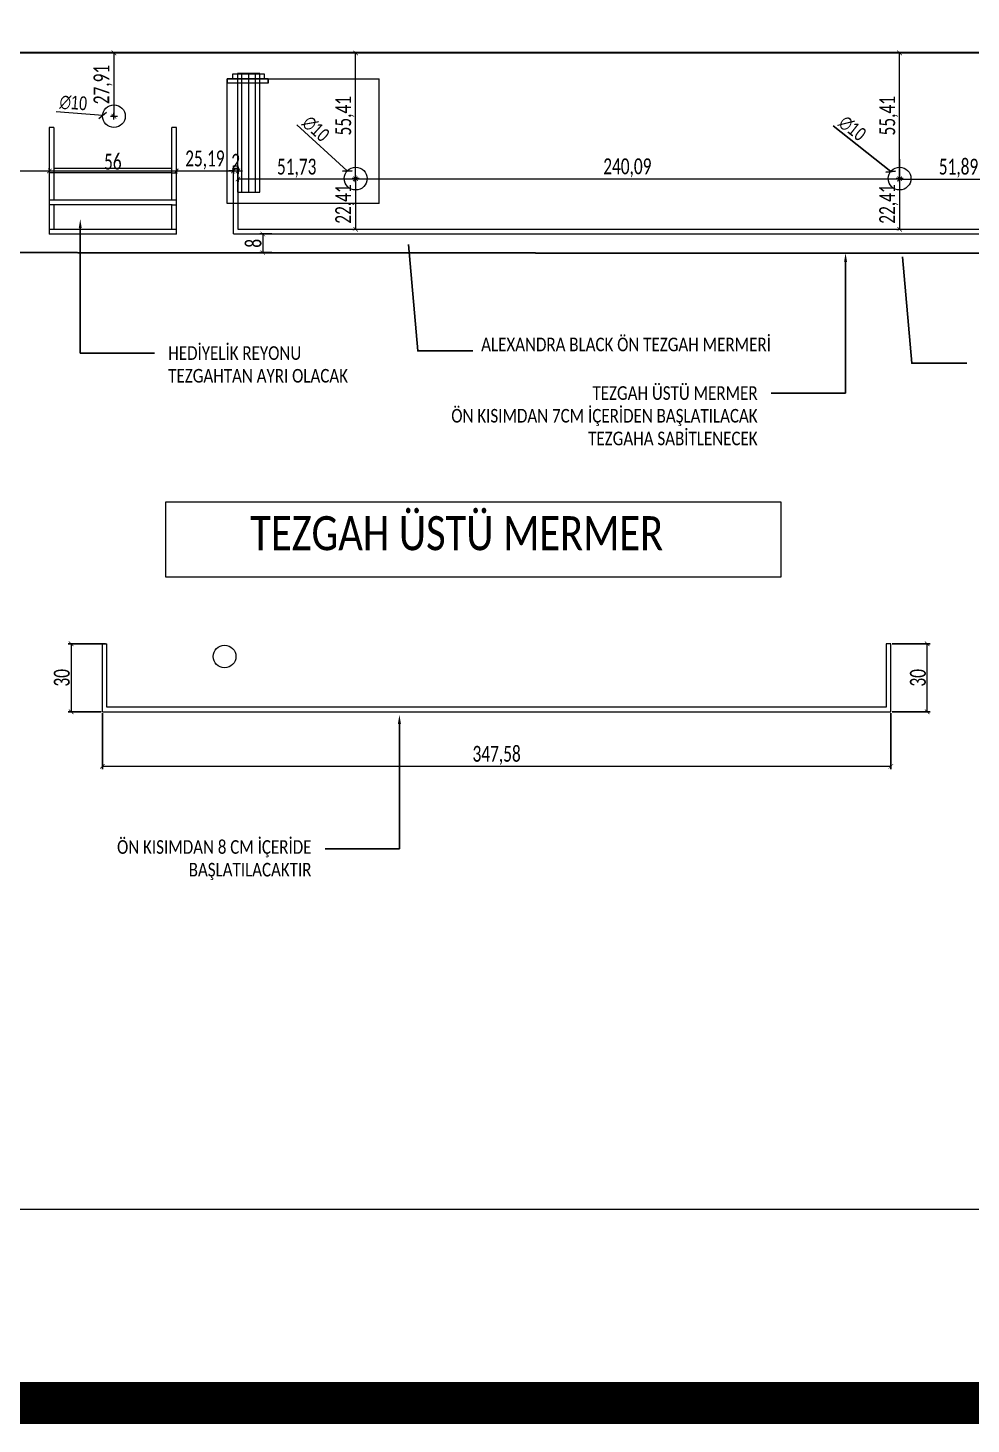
# Model space of a CAD drawing. Header units: millimetres. Extents: x -24 to 530668, y -246875 to -2983.
# Drawn here: x 271315 to 271731, y -110593 to -109978 of the extents above; entities that cross this region are included whole.
import ezdxf
from ezdxf import colors
from ezdxf.entities.mleader import LeaderData, LeaderLine
from ezdxf.math import Vec2, Vec3

# ---------------------------------------------------------------- set-up
doc = ezdxf.new("R2010")
doc.units = ezdxf.units.MM
doc.header["$PDMODE"] = 2
doc.linetypes.add('CENTER', pattern=[50.8, 31.75, -6.35, 6.35, -6.35])
doc.layers.get('0').update_dxf_attribs({"lineweight": 20})
for name, color, linetype, lineweight in [('demir-1', 103, 'Continuous', 20), ('makineekipman', 156, 'Continuous', 20), ('mermer', 142, 'Continuous', 15), ('olcu', 251, 'Continuous', 20), ('text', 1, 'Continuous', 20), ('ölçü', 251, 'Continuous', 5)]:
    doc.layers.add(name, color=color, linetype=linetype, lineweight=lineweight)
doc.layers.add('RI-OTHERS', color=6, linetype='CENTER')
doc.layers.add('yazı', color=11, linetype='Continuous')
doc.styles.add('ATU', font='GOTHIC.TTF', dxfattribs={"width": 0.8})
doc.styles.add('text2', font='calibri.ttf', dxfattribs={"width": 0.8})
doc.styles.add('Ölçü50', font='calibri.ttf', dxfattribs={"width": 0.7})
doc.dimstyles.new('U_DIM_1_20', dxfattribs={"dimtxt": 6, "dimasz": 3, "dimexe": 3, "dimexo": 5, "dimgap": 1, "dimtad": 1, "dimdec": 1, "dimrnd": 0.5, "dimzin": 11, "dimtxsty": 'ATU', "dimblk": 'OBLIQUE', "dimcen": 1.5, "dimdle": 1.25, "dimclrd": 251, "dimclre": 251, "dimclrt": 1, "dimadec": 0, "dimazin": 0, "dimtfac": 1.25, "dimtdec": 1, "dimtix": 1, "dimtofl": 0, "dimtmove": 1, "dimatfit": 3, "dimldrblk": 'OBLIQUE', "dimfxl": 5, "dimtolj": 1, "dimtzin": 0, "dimarcsym": 0})
doc.dimstyles.new('ölçü10', dxfattribs={"dimtxt": 7, "dimasz": 2, "dimexe": 1.25, "dimexo": 0.625, "dimgap": 0.5, "dimtad": 1, "dimzin": 9, "dimtxsty": 'Ölçü50', "dimblk": 'ARCHTICK', "dimcen": 2, "dimclrd": 256, "dimclre": 256, "dimclrt": 1, "dimazin": 2, "dimtfac": 1, "dimtix": 1, "dimtmove": 0, "dimatfit": 3, "dimldrblk": 'ARCHTICK', "dimfxl": 1, "dimlwd": -1, "dimarcsym": 0})

# ---------------------------------------------------------------- blocks, each defined once
blk = doc.blocks.new('qqq')
at = {"layer": 'makineekipman'}
for p, q in [((242467.18, -92708.61, 0), (242485.25, -92708.61, 0)), ((242472.82, -92704.32, 0), (242472.82, -92756.62, 0)), ((242475.81, -92704.32, 0), (242475.77, -92756.62, 0)), ((242478.83, -92704.32, 0), (242478.83, -92756.62, 0))]:
    blk.add_line(p, q, dxfattribs=at)
at = {"layer": 'makineekipman', "extrusion": (6.3311e-09, 1.52846e-08, 1), "elevation": 0}
blk.add_lwpolyline([(242418.25, -92761.59), (242485.25, -92761.59), (242485.25, -92706.62), (242418.25, -92706.62)], dxfattribs=at)
at = {"layer": 'makineekipman', "elevation": 0}
for points in [[(242418.25, -92761.59), (242418.25, -92706.62)], [(242485.25, -92761.59), (242485.25, -92752.08)]]:
    blk.add_lwpolyline(points, dxfattribs=at)
at = {"layer": 'makineekipman', "extrusion": (6.3311e-09, 1.52846e-08, 1), "elevation": 0, "flags": 128}
blk.add_lwpolyline([(242485.25, -92706.62), (242467.18, -92706.62), (242467.18, -92708.61), (242467.18, -92706.62), (242485.25, -92706.62), (242485.25, -92708.61)], close=True, dxfattribs=at)
at = {"layer": 'makineekipman', "extrusion": (-1.12909e-08, 1.39832e-08, 1), "elevation": 0}
for points in [[(242468.81, -92704.6), (242482.8, -92704.6), (242482.8, -92706.62), (242468.81, -92706.62)], [(242470.81, -92704.32), (242480.73, -92704.32), (242480.73, -92756.62), (242470.81, -92756.62)]]:
    blk.add_lwpolyline(points, close=True, dxfattribs=at)
blk = doc.blocks.new('_Oblique')
at = {"color": 0, "linetype": 'ByBlock', "lineweight": -2}
blk.add_line((-0.5, -0.5), (0.5, 0.5), dxfattribs=at)
blk = doc.blocks.new('*D454')
at = {"layer": 'DEFPOINTS', "color": 0, "transparency": 16777216}
for p in [(260281.55, -109728.4, 0), (260291.51, -109729.24, 0)]:
    blk.add_point(p, dxfattribs=at)
at = {"layer": 'ölçü', "color": 251, "lineweight": -2, "transparency": 16777216}
for p, q in [((260261, -109726.68), (260281.55, -109728.4)), ((260285.03, -109728.82), (260288.03, -109728.82)), ((260286.53, -109730.32), (260286.53, -109727.32))]:
    blk.add_line(p, q, dxfattribs=at)
at = {"layer": 'ölçü', "color": 251, "lineweight": -2, "transparency": 16777216, "xscale": 3, "yscale": 3, "zscale": 3, "rotation": 355.2027176800433}
blk.add_blockref('_Oblique', (260281.55, -109728.4), dxfattribs=at)
at = {"layer": 'ölçü', "color": 1, "transparency": 16777216, "insert": (260268.65, -109722.97), "char_height": 6, "attachment_point": 5, "rotation": 355.20272, "style": 'ATU'}
blk.add_mtext('\\A1;∅10', dxfattribs=at)
blk = doc.blocks.new('*D473')
at = {"layer": 'DEFPOINTS', "color": 0, "transparency": 16777216}
for p in [(271455.83, -110040.7, 0), (271463.21, -110047.44, 0)]:
    blk.add_point(p, dxfattribs=at)
at = {"layer": 'ölçü', "color": 251, "lineweight": -2, "transparency": 16777216}
for p, q in [((271433.64, -110020.42), (271455.83, -110040.7)), ((271459.52, -110045.57), (271459.52, -110042.57)), ((271458.02, -110044.07), (271461.02, -110044.07))]:
    blk.add_line(p, q, dxfattribs=at)
at = {"layer": 'ölçü', "color": 251, "lineweight": -2, "transparency": 16777216, "xscale": 3, "yscale": 3, "zscale": 3, "rotation": 317.5828479904582}
blk.add_blockref('_Oblique', (271455.83, -110040.7), dxfattribs=at)
at = {"layer": 'ölçü', "color": 1, "transparency": 16777216, "insert": (271441.97, -110022.15), "char_height": 6, "attachment_point": 5, "rotation": 317.58285, "style": 'ATU'}
blk.add_mtext('\\A1;∅10', dxfattribs=at)
blk = doc.blocks.new('*D474')
at = {"layer": 'DEFPOINTS', "color": 0, "transparency": 16777216}
for p in [(271695.43, -110040.96, 0), (271703.26, -110047.18, 0)]:
    blk.add_point(p, dxfattribs=at)
at = {"layer": 'ölçü', "color": 251, "lineweight": -2, "transparency": 16777216}
for p, q in [((271670.1, -110020.8), (271695.43, -110040.96)), ((271699.34, -110045.57), (271699.34, -110042.57)), ((271697.84, -110044.07), (271700.84, -110044.07))]:
    blk.add_line(p, q, dxfattribs=at)
at = {"layer": 'ölçü', "color": 251, "lineweight": -2, "transparency": 16777216, "xscale": 3, "yscale": 3, "zscale": 3, "rotation": 321.4969797319519}
blk.add_blockref('_Oblique', (271695.43, -110040.96), dxfattribs=at)
at = {"layer": 'ölçü', "color": 1, "transparency": 16777216, "insert": (271678.52, -110021.96), "char_height": 6, "attachment_point": 5, "rotation": 321.49698, "style": 'ATU'}
blk.add_mtext('\\A1;∅10', dxfattribs=at)
blk = doc.blocks.new('_ArchTick')
at = {"color": 0, "linetype": 'ByBlock', "const_width": 0.15}
blk.add_lwpolyline([(-0.5, -0.5), (0.5, 0.5)], dxfattribs=at)
blk = doc.blocks.new('*D475')
at = {"layer": 'DEFPOINTS', "color": 0, "transparency": 16777216}
for p in [(271349.88, -110249.09), (271334.07, -110279.09), (271347.88, -110279.09)]:
    blk.add_point(p, dxfattribs=at)
at = {"layer": 'olcu', "lineweight": -2, "transparency": 16777216}
for p, q in [((271349.26, -110249.09), (271332.82, -110249.09)), ((271347.26, -110279.09), (271332.82, -110279.09))]:
    blk.add_line(p, q, dxfattribs=at)
at = {"layer": 'olcu', "transparency": 16777216}
blk.add_line((271334.07, -110249.09), (271334.07, -110279.09), dxfattribs=at)
at = {"layer": 'olcu', "transparency": 16777216, "xscale": 2, "yscale": 2, "zscale": 2}
for p, rotation in [((271334.07, -110249.09), 90), ((271334.07, -110279.09), 270)]:
    blk.add_blockref('_ArchTick', p, dxfattribs=dict(at, rotation=rotation))
at = {"layer": 'olcu', "color": 1, "transparency": 16777216, "insert": (271329.98, -110264.09), "char_height": 7, "attachment_point": 5, "rotation": 90, "style": 'Ölçü50'}
blk.add_mtext('30', dxfattribs=at)
blk = doc.blocks.new('*D476')
at = {"layer": 'DEFPOINTS', "color": 0, "transparency": 16777216}
for p in [(271347.88, -110279.09), (271695.46, -110279.09), (271695.46, -110303.1)]:
    blk.add_point(p, dxfattribs=at)
at = {"layer": 'olcu', "lineweight": -2, "transparency": 16777216}
for p, q in [((271347.88, -110279.72), (271347.88, -110304.35)), ((271695.46, -110279.72), (271695.46, -110304.35))]:
    blk.add_line(p, q, dxfattribs=at)
at = {"layer": 'olcu', "transparency": 16777216}
blk.add_line((271347.88, -110303.1), (271695.46, -110303.1), dxfattribs=at)
at = {"layer": 'olcu', "transparency": 16777216, "xscale": 2, "yscale": 2, "zscale": 2, "rotation": 180}
blk.add_blockref('_ArchTick', (271347.88, -110303.1), dxfattribs=at)
at = {"layer": 'olcu', "transparency": 16777216, "xscale": 2, "yscale": 2, "zscale": 2}
blk.add_blockref('_ArchTick', (271695.46, -110303.1), dxfattribs=at)
at = {"layer": 'olcu', "color": 1, "transparency": 16777216, "insert": (271521.67, -110298.28), "char_height": 7, "attachment_point": 5, "style": 'Ölçü50'}
blk.add_mtext('347,58', dxfattribs=at)
blk = doc.blocks.new('*D477')
at = {"layer": 'DEFPOINTS', "color": 0, "transparency": 16777216}
for p in [(271695.46, -110249.09), (271711.49, -110249.09), (271695.46, -110279.09)]:
    blk.add_point(p, dxfattribs=at)
at = {"layer": 'olcu', "lineweight": -2, "transparency": 16777216}
for p, q in [((271696.09, -110249.09), (271712.74, -110249.09)), ((271696.09, -110279.09), (271712.74, -110279.09))]:
    blk.add_line(p, q, dxfattribs=at)
at = {"layer": 'olcu', "transparency": 16777216}
blk.add_line((271711.49, -110279.09), (271711.49, -110249.09), dxfattribs=at)
at = {"layer": 'olcu', "transparency": 16777216, "xscale": 2, "yscale": 2, "zscale": 2}
for p, rotation in [((271711.49, -110249.09), 90), ((271711.49, -110279.09), 270)]:
    blk.add_blockref('_ArchTick', p, dxfattribs=dict(at, rotation=rotation))
at = {"layer": 'olcu', "color": 1, "transparency": 16777216, "insert": (271707.41, -110264.09), "char_height": 7, "attachment_point": 5, "rotation": 90, "style": 'Ölçü50'}
blk.add_mtext('30', dxfattribs=at)
blk = doc.blocks.new('*D495')
at = {"layer": 'DEFPOINTS', "color": 0, "transparency": 16777216}
for p in [(271288.47, -110040.7, 0), (271324.47, -110040.7, 0), (271324.47, -110040.7)]:
    blk.add_point(p, dxfattribs=at)
at = {"layer": 'ölçü', "lineweight": -2, "transparency": 16777216}
for p, q in [((271288.47, -110040.07), (271288.47, -110039.45)), ((271324.47, -110040.07), (271324.47, -110039.45))]:
    blk.add_line(p, q, dxfattribs=at)
at = {"layer": 'ölçü', "transparency": 16777216}
blk.add_line((271288.47, -110040.7), (271324.47, -110040.7), dxfattribs=at)
at = {"layer": 'ölçü', "transparency": 16777216, "xscale": 2, "yscale": 2, "zscale": 2, "rotation": 180}
blk.add_blockref('_ArchTick', (271288.47, -110040.7), dxfattribs=at)
at = {"layer": 'ölçü', "transparency": 16777216, "xscale": 2, "yscale": 2, "zscale": 2}
blk.add_blockref('_ArchTick', (271324.47, -110040.7), dxfattribs=at)
at = {"layer": 'ölçü', "color": 1, "transparency": 16777216, "insert": (271306.47, -110036.61), "char_height": 7, "attachment_point": 5, "style": 'Ölçü50'}
blk.add_mtext('36', dxfattribs=at)
blk = doc.blocks.new('*D496')
at = {"layer": 'DEFPOINTS', "color": 0, "transparency": 16777216}
for p in [(271324.47, -110040.7, 0), (271380.47, -110038.94, 0), (271380.47, -110040.7)]:
    blk.add_point(p, dxfattribs=at)
at = {"layer": 'ölçü', "lineweight": -2, "transparency": 16777216}
for p, q in [((271324.47, -110040.07), (271324.47, -110039.45)), ((271380.47, -110039.57), (271380.47, -110041.95))]:
    blk.add_line(p, q, dxfattribs=at)
at = {"layer": 'ölçü', "transparency": 16777216}
blk.add_line((271324.47, -110040.7), (271380.47, -110040.7), dxfattribs=at)
at = {"layer": 'ölçü', "transparency": 16777216, "xscale": 2, "yscale": 2, "zscale": 2, "rotation": 180}
blk.add_blockref('_ArchTick', (271324.47, -110040.7), dxfattribs=at)
at = {"layer": 'ölçü', "transparency": 16777216, "xscale": 2, "yscale": 2, "zscale": 2}
blk.add_blockref('_ArchTick', (271380.47, -110040.7), dxfattribs=at)
at = {"layer": 'ölçü', "color": 1, "transparency": 16777216, "insert": (271352.47, -110036.61), "char_height": 7, "attachment_point": 5, "style": 'Ölçü50'}
blk.add_mtext('56', dxfattribs=at)
blk = doc.blocks.new('*D497')
at = {"layer": 'DEFPOINTS', "color": 0, "transparency": 16777216}
for p in [(271380.47, -110038.94, 0), (271405.65, -110038.48), (271405.65, -110040.7)]:
    blk.add_point(p, dxfattribs=at)
at = {"layer": 'ölçü', "lineweight": -2, "transparency": 16777216}
for p, q in [((271380.47, -110039.57), (271380.47, -110041.95)), ((271405.65, -110039.1), (271405.65, -110041.95))]:
    blk.add_line(p, q, dxfattribs=at)
at = {"layer": 'ölçü', "transparency": 16777216}
blk.add_line((271380.47, -110040.7), (271405.65, -110040.7), dxfattribs=at)
at = {"layer": 'ölçü', "transparency": 16777216, "xscale": 2, "yscale": 2, "zscale": 2, "rotation": 180}
blk.add_blockref('_ArchTick', (271380.47, -110040.7), dxfattribs=at)
at = {"layer": 'ölçü', "transparency": 16777216, "xscale": 2, "yscale": 2, "zscale": 2}
blk.add_blockref('_ArchTick', (271405.65, -110040.7), dxfattribs=at)
at = {"layer": 'ölçü', "color": 1, "transparency": 16777216, "insert": (271393.06, -110035.88), "char_height": 7, "attachment_point": 5, "style": 'Ölçü50'}
blk.add_mtext('25,19', dxfattribs=at)
blk = doc.blocks.new('*D498')
at = {"layer": 'DEFPOINTS', "color": 0, "transparency": 16777216}
for p in [(271405.65, -110038.48), (271407.65, -110038.48), (271407.65, -110040.7)]:
    blk.add_point(p, dxfattribs=at)
at = {"layer": 'ölçü', "transparency": 16777216}
for p, q in [((271405.65, -110040.7), (271403.65, -110040.7)), ((271405.65, -110040.7), (271407.65, -110040.7)), ((271407.65, -110040.7), (271409.65, -110040.7))]:
    blk.add_line(p, q, dxfattribs=at)
at = {"layer": 'ölçü', "lineweight": -2, "transparency": 16777216}
for p, q in [((271405.65, -110039.1), (271405.65, -110041.95)), ((271407.65, -110039.1), (271407.65, -110041.95))]:
    blk.add_line(p, q, dxfattribs=at)
at = {"layer": 'ölçü', "transparency": 16777216, "xscale": 2, "yscale": 2, "zscale": 2}
blk.add_blockref('_ArchTick', (271405.65, -110040.7), dxfattribs=at)
at = {"layer": 'ölçü', "transparency": 16777216, "xscale": 2, "yscale": 2, "zscale": 2, "rotation": 180}
blk.add_blockref('_ArchTick', (271407.65, -110040.7), dxfattribs=at)
at = {"layer": 'ölçü', "color": 1, "transparency": 16777216, "insert": (271406.65, -110036.66), "char_height": 7, "attachment_point": 5, "style": 'Ölçü50'}
blk.add_mtext('2', dxfattribs=at)
blk = doc.blocks.new('*D504')
at = {"layer": 'DEFPOINTS', "color": 0, "transparency": 16777216}
for p in [(271352.97, -109988.66), (271352.97, -110016.57, 0), (271352.97, -110016.57)]:
    blk.add_point(p, dxfattribs=at)
at = {"layer": 'ölçü', "lineweight": -2, "transparency": 16777216}
for p, q in [((271352.34, -109988.66), (271351.72, -109988.66)), ((271352.34, -110016.57), (271351.72, -110016.57))]:
    blk.add_line(p, q, dxfattribs=at)
at = {"layer": 'ölçü', "transparency": 16777216}
blk.add_line((271352.97, -109988.66), (271352.97, -110016.57), dxfattribs=at)
at = {"layer": 'ölçü', "transparency": 16777216, "xscale": 2, "yscale": 2, "zscale": 2}
for p, rotation in [((271352.97, -109988.66), 90), ((271352.97, -110016.57), 270)]:
    blk.add_blockref('_ArchTick', p, dxfattribs=dict(at, rotation=rotation))
at = {"layer": 'ölçü', "color": 1, "transparency": 16777216, "insert": (271348.15, -110002.61), "char_height": 7, "attachment_point": 5, "rotation": 90, "style": 'Ölçü50'}
blk.add_mtext('27,91', dxfattribs=at)
blk = doc.blocks.new('*D505')
at = {"layer": 'DEFPOINTS', "color": 0, "transparency": 16777216}
for p in [(271459.52, -109988.66), (271460.31, -109988.66, 0), (271460.31, -110044.07, 0)]:
    blk.add_point(p, dxfattribs=at)
at = {"layer": 'ölçü', "lineweight": -2, "transparency": 16777216}
for p, q in [((271459.69, -109988.66), (271458.27, -109988.66)), ((271459.69, -110044.07), (271458.27, -110044.07))]:
    blk.add_line(p, q, dxfattribs=at)
at = {"layer": 'ölçü', "transparency": 16777216}
blk.add_line((271459.52, -110044.07), (271459.52, -109988.66), dxfattribs=at)
at = {"layer": 'ölçü', "transparency": 16777216, "xscale": 2, "yscale": 2, "zscale": 2}
for p, rotation in [((271459.52, -109988.66), 90), ((271459.52, -110044.07), 270)]:
    blk.add_blockref('_ArchTick', p, dxfattribs=dict(at, rotation=rotation))
at = {"layer": 'ölçü', "color": 1, "transparency": 16777216, "insert": (271454.73, -110016.36), "char_height": 7, "attachment_point": 5, "rotation": 90, "style": 'Ölçü50'}
blk.add_mtext('55,41', dxfattribs=at)
blk = doc.blocks.new('*D506')
at = {"layer": 'DEFPOINTS', "color": 0, "transparency": 16777216}
for p in [(271459.25, -110043.73), (271699.34, -110044.07, 0), (271699.34, -110044.15)]:
    blk.add_point(p, dxfattribs=at)
at = {"layer": 'ölçü', "transparency": 16777216}
blk.add_line((271459.25, -110044.15), (271699.34, -110044.15), dxfattribs=at)
at = {"layer": 'ölçü', "lineweight": -2, "transparency": 16777216}
for p, q in [((271459.25, -110044.36), (271459.25, -110045.4)), ((271699.34, -110044.69), (271699.34, -110045.4))]:
    blk.add_line(p, q, dxfattribs=at)
at = {"layer": 'ölçü', "transparency": 16777216, "xscale": 2, "yscale": 2, "zscale": 2, "rotation": 180}
blk.add_blockref('_ArchTick', (271459.25, -110044.15), dxfattribs=at)
at = {"layer": 'ölçü', "transparency": 16777216, "xscale": 2, "yscale": 2, "zscale": 2}
blk.add_blockref('_ArchTick', (271699.34, -110044.15), dxfattribs=at)
at = {"layer": 'ölçü', "color": 1, "transparency": 16777216, "insert": (271579.3, -110039.34), "char_height": 7, "attachment_point": 5, "style": 'Ölçü50'}
blk.add_mtext('240,09', dxfattribs=at)
blk = doc.blocks.new('*D507')
at = {"layer": 'DEFPOINTS', "color": 0, "transparency": 16777216}
for p in [(271699.34, -110044.07, 0), (271751.24, -110044.26), (271751.24, -110044.31)]:
    blk.add_point(p, dxfattribs=at)
at = {"layer": 'ölçü', "transparency": 16777216}
blk.add_line((271699.34, -110044.31), (271751.24, -110044.31), dxfattribs=at)
at = {"layer": 'ölçü', "lineweight": -2, "transparency": 16777216}
for p, q in [((271699.34, -110044.69), (271699.34, -110045.56)), ((271751.24, -110044.89), (271751.24, -110045.56))]:
    blk.add_line(p, q, dxfattribs=at)
at = {"layer": 'ölçü', "transparency": 16777216, "xscale": 2, "yscale": 2, "zscale": 2, "rotation": 180}
blk.add_blockref('_ArchTick', (271699.34, -110044.31), dxfattribs=at)
at = {"layer": 'ölçü', "transparency": 16777216, "xscale": 2, "yscale": 2, "zscale": 2}
blk.add_blockref('_ArchTick', (271751.24, -110044.31), dxfattribs=at)
at = {"layer": 'ölçü', "color": 1, "transparency": 16777216, "insert": (271725.29, -110039.5), "char_height": 7, "attachment_point": 5, "style": 'Ölçü50'}
blk.add_mtext('51,89', dxfattribs=at)
blk = doc.blocks.new('*D508')
at = {"layer": 'DEFPOINTS', "color": 0, "transparency": 16777216}
for p in [(271407.65, -110044.02), (271407.65, -110044.3), (271459.38, -110044.02)]:
    blk.add_point(p, dxfattribs=at)
at = {"layer": 'ölçü', "transparency": 16777216}
blk.add_line((271459.38, -110044.3), (271407.65, -110044.3), dxfattribs=at)
at = {"layer": 'ölçü', "lineweight": -2, "transparency": 16777216}
for p, q in [((271407.65, -110044.65), (271407.65, -110045.55)), ((271459.38, -110044.65), (271459.38, -110045.55))]:
    blk.add_line(p, q, dxfattribs=at)
at = {"layer": 'ölçü', "transparency": 16777216, "xscale": 2, "yscale": 2, "zscale": 2, "rotation": 180}
blk.add_blockref('_ArchTick', (271407.65, -110044.3), dxfattribs=at)
at = {"layer": 'ölçü', "transparency": 16777216, "xscale": 2, "yscale": 2, "zscale": 2}
blk.add_blockref('_ArchTick', (271459.38, -110044.3), dxfattribs=at)
at = {"layer": 'ölçü', "color": 1, "transparency": 16777216, "insert": (271433.52, -110039.48), "char_height": 7, "attachment_point": 5, "style": 'Ölçü50'}
blk.add_mtext('51,73', dxfattribs=at)
blk = doc.blocks.new('*D513')
at = {"layer": 'DEFPOINTS', "color": 0, "transparency": 16777216}
for p in [(271699.59, -110044.07), (271699.34, -110066.48), (271699.59, -110066.48)]:
    blk.add_point(p, dxfattribs=at)
at = {"layer": 'ölçü', "lineweight": -2, "transparency": 16777216}
for p, q in [((271698.96, -110044.07), (271698.09, -110044.07)), ((271698.96, -110066.48), (271698.09, -110066.48))]:
    blk.add_line(p, q, dxfattribs=at)
at = {"layer": 'ölçü', "transparency": 16777216}
blk.add_line((271699.34, -110044.07), (271699.34, -110066.48), dxfattribs=at)
at = {"layer": 'ölçü', "transparency": 16777216, "xscale": 2, "yscale": 2, "zscale": 2}
for p, rotation in [((271699.34, -110044.07), 90), ((271699.34, -110066.48), 270)]:
    blk.add_blockref('_ArchTick', p, dxfattribs=dict(at, rotation=rotation))
at = {"layer": 'ölçü', "color": 1, "transparency": 16777216, "insert": (271694.53, -110055.27), "char_height": 7, "attachment_point": 5, "rotation": 90, "style": 'Ölçü50'}
blk.add_mtext('22,41', dxfattribs=at)
blk = doc.blocks.new('*D514')
at = {"layer": 'DEFPOINTS', "color": 0, "transparency": 16777216}
for p in [(271699.34, -109988.66, 0), (271699.34, -109988.66), (271699.34, -110044.07, 0)]:
    blk.add_point(p, dxfattribs=at)
at = {"layer": 'ölçü', "lineweight": -2, "transparency": 16777216}
for p, q in [((271698.72, -109988.66), (271698.09, -109988.66)), ((271698.72, -110044.07), (271698.09, -110044.07))]:
    blk.add_line(p, q, dxfattribs=at)
at = {"layer": 'ölçü', "transparency": 16777216}
blk.add_line((271699.34, -110044.07), (271699.34, -109988.66), dxfattribs=at)
at = {"layer": 'ölçü', "transparency": 16777216, "xscale": 2, "yscale": 2, "zscale": 2}
for p, rotation in [((271699.34, -109988.66), 90), ((271699.34, -110044.07), 270)]:
    blk.add_blockref('_ArchTick', p, dxfattribs=dict(at, rotation=rotation))
at = {"layer": 'ölçü', "color": 1, "transparency": 16777216, "insert": (271694.55, -110016.36), "char_height": 7, "attachment_point": 5, "rotation": 90, "style": 'Ölçü50'}
blk.add_mtext('55,41', dxfattribs=at)
blk = doc.blocks.new('*D515')
at = {"layer": 'DEFPOINTS', "color": 0, "transparency": 16777216}
for p in [(271459.52, -110044.07, 0), (271459.52, -110066.48), (271459.52, -110066.48)]:
    blk.add_point(p, dxfattribs=at)
at = {"layer": 'ölçü', "lineweight": -2, "transparency": 16777216}
for p, q in [((271458.9, -110044.07), (271458.27, -110044.07)), ((271458.9, -110066.48), (271458.27, -110066.48))]:
    blk.add_line(p, q, dxfattribs=at)
at = {"layer": 'ölçü', "transparency": 16777216}
blk.add_line((271459.52, -110044.07), (271459.52, -110066.48), dxfattribs=at)
at = {"layer": 'ölçü', "transparency": 16777216, "xscale": 2, "yscale": 2, "zscale": 2}
for p, rotation in [((271459.52, -110044.07), 90), ((271459.52, -110066.48), 270)]:
    blk.add_blockref('_ArchTick', p, dxfattribs=dict(at, rotation=rotation))
at = {"layer": 'ölçü', "color": 1, "transparency": 16777216, "insert": (271454.71, -110055.27), "char_height": 7, "attachment_point": 5, "rotation": 90, "style": 'Ölçü50'}
blk.add_mtext('22,41', dxfattribs=at)
blk = doc.blocks.new('*D516')
at = {"layer": 'DEFPOINTS', "color": 0, "transparency": 16777216}
for p in [(271423.13, -110068.48), (271418.59, -110076.7), (271423.12, -110076.7, 0)]:
    blk.add_point(p, dxfattribs=at)
at = {"layer": 'ölçü', "lineweight": -2, "transparency": 16777216}
for p, q in [((271422.5, -110068.48), (271417.34, -110068.48)), ((271422.5, -110076.7), (271417.34, -110076.7))]:
    blk.add_line(p, q, dxfattribs=at)
at = {"layer": 'ölçü', "transparency": 16777216}
blk.add_line((271418.59, -110068.48), (271418.59, -110076.7), dxfattribs=at)
at = {"layer": 'ölçü', "transparency": 16777216, "xscale": 2, "yscale": 2, "zscale": 2}
for p, rotation in [((271418.59, -110068.48), 90), ((271418.59, -110076.7), 270)]:
    blk.add_blockref('_ArchTick', p, dxfattribs=dict(at, rotation=rotation))
at = {"layer": 'ölçü', "color": 1, "transparency": 16777216, "insert": (271414.5, -110072.59), "char_height": 7, "attachment_point": 5, "rotation": 90, "style": 'Ölçü50'}
blk.add_mtext('8', dxfattribs=at)
blk = doc.blocks.new('kasa m')
at = {"layer": 'mermer', "extrusion": (-6.3311e-09, 1.52846e-08, 1)}
for p, q in [((260258.03, -109733.83, 0), (260258.03, -109780.82, 0)), ((260260.03, -109733.83, 0), (260260.03, -109765.82, 0)), ((260260.03, -109767.82, 0), (260260.03, -109778.82, 0))]:
    blk.add_line(p, q, dxfattribs=at)
at = {"layer": 'mermer'}
for p, q in [((260260.03, -109733.83, 0), (260258.03, -109733.83, 0)), ((260314.03, -109733.83, 0), (260312.03, -109733.83, 0)), ((260312.03, -109765.82, 0), (260312.03, -109733.83, 0)), ((260314.03, -109780.82, 0), (260314.03, -109733.83, 0)), ((260260.03, -109753.82, 0), (260258.03, -109753.82, 0)), ((260312.03, -109751.82, 0), (260260.03, -109751.82, 0)), ((260312.24, -109753.82, 0), (260260.03, -109753.82, 0)), ((260312.24, -109753.82, 0), (260314.03, -109753.82, 0)), ((260314.03, -109765.82, 0), (260258.03, -109765.82, 0)), ((260260.03, -109767.82, 0), (260258.03, -109767.82, 0)), ((260312.24, -109767.82, 0), (260260.03, -109767.82, 0)), ((260312.03, -109778.82, 0), (260312.03, -109767.82, 0)), ((260312.24, -109767.82, 0), (260314.03, -109767.82, 0)), ((260314.03, -109778.82, 0), (260258.03, -109778.82, 0)), ((260314.03, -109780.82, 0), (260258.03, -109780.82, 0))]:
    blk.add_line(p, q, dxfattribs=at)
blk.add_circle((260286.53, -109728.82, 0), 5, dxfattribs=at)
at = {"layer": 'ölçü'}
dim = blk.add_diameter_dim_2p(p1=(260291.51, -109729.24, 0), p2=(260281.55, -109728.4, 0), dimstyle='U_DIM_1_20', dxfattribs=at)
dim.commit()
dim.dimension.update_dxf_attribs({"geometry": '*D454', "text_midpoint": (260268.65, -109722.97, 0)})

msp = doc.modelspace()

# ---------------------------------------------------------------- linework, layer by layer
at = {"color": 1, "const_width": 18.492}
msp.add_lwpolyline([(269213.704, -109030.619), (275060.383, -109030.619), (275060.383, -110583.763), (269213.704, -110583.763)], close=True, dxfattribs=at)
for points in [[(270714.572, -109633.156), (272318.154, -109633.156), (272318.154, -110498.492), (270714.572, -110498.492)], [(271375.881, -110186.574), (271647.028, -110186.574), (271647.028, -110219.768), (271375.881, -110219.768)]]:
    msp.add_lwpolyline(points, close=True)
at = {"layer": 'demir-1', "elevation": 0}
msp.add_lwpolyline([(271397.419, -109988.518), (271939.48, -109988.518)], dxfattribs=at)
at = {"layer": 'mermer'}
for p, q in [((271407.655, -110066.478), (271407.655, -110038.478)), ((271751.236, -110066.478), (271407.655, -110066.478)), ((271405.655, -110068.478), (271753.236, -110068.478)), ((271349.88, -110277.095), (271349.88, -110249.095)), ((271695.462, -110249.095), (271693.462, -110249.095)), ((271693.462, -110249.095), (271693.462, -110277.095)), ((271695.462, -110279.095), (271695.462, -110249.095)), ((271693.462, -110277.095), (271349.88, -110277.095)), ((271347.88, -110279.095), (271695.462, -110279.095))]:
    msp.add_line(p, q, dxfattribs=at)
at = {"layer": 'mermer', "lineweight": 30, "elevation": 0}
msp.add_lwpolyline([(271134.969, -109988.658), (271134.969, -110076.518), (271942.48, -110077.018), (271942.471, -109988.658)], close=True, dxfattribs=at)
at = {"layer": 'mermer'}
for points in [[(271405.655, -110068.478), (271405.655, -110038.478)], [(271405.655, -110038.478), (271407.655, -110038.478)], [(271347.88, -110279.095), (271347.88, -110249.095)], [(271347.88, -110249.095), (271349.88, -110249.095)]]:
    msp.add_lwpolyline(points, dxfattribs=at)
for centre in [(271459.522, -110044.069, 0), (271699.342, -110044.069, 0), (271401.747, -110254.685, 0)]:
    msp.add_circle(centre, 5, dxfattribs=at)
at = {"layer": 'RI-OTHERS', "elevation": 0}
msp.add_lwpolyline([(271699.342, -110044.069), (271699.342, -110035.554)], dxfattribs=at)
at = {"layer": 'yazı', "elevation": 0}
for points in [[(271482.786, -110073.133), (271486.859, -110120.034), (271511.111, -110120.034)], [(271700.625, -110078.542), (271704.699, -110125.443), (271728.95, -110125.443)]]:
    msp.add_lwpolyline(points, dxfattribs=at)

# ---------------------------------------------------------------- block references
at = {"layer": 'mermer'}
msp.add_blockref('kasa m', (11066.438, -287.743, 0), dxfattribs=at)
at = {"layer": 'ölçü', "xscale": -1}
msp.add_blockref('qqq', (513888.094, -17293.444, 0), dxfattribs=at)

# ---------------------------------------------------------------- texts
at = {"layer": 'text', "insert": (271413.064, -110192.848), "char_height": 15, "width": 393.08678, "attachment_point": 1, "style": 'text2'}
msp.add_mtext('TEZGAH ÜSTÜ MERMER', dxfattribs=at)
at = {"layer": 'yazı', "insert": (271514.854, -110114.168), "char_height": 6, "attachment_point": 1, "style": 'text2'}
msp.add_mtext_dynamic_manual_height_columns('\\pt120;{\\fCalibri Light|b0|i0|c162|p34;\\C0;ALEXANDRA BLACK ÖN TEZGAH MERMERİ}', width=1120.30164, gutter_width=1, heights=[0], dxfattribs=at)

# ---------------------------------------------------------------- dimensions: what is measured, and where the dimension line sits
at = {"layer": 'olcu'}
for base, p1, p2, picture, middle in [((271334.068, -110279.095), (271349.88, -110249.095), (271347.88, -110279.095), '*D475', (271329.982, -110264.095)), ((271711.492, -110249.095), (271695.462, -110279.095), (271695.462, -110249.095), '*D477', (271707.406, -110264.095))]:
    dim = msp.add_linear_dim(base=base, p1=p1, p2=p2, angle=90, dimstyle='ölçü10', dxfattribs=at)
    dim.commit()
    dim.dimension.update_dxf_attribs({"geometry": picture, "text_midpoint": middle})
dim = msp.add_linear_dim(base=(271695.462, -110303.098), p1=(271347.88, -110279.095), p2=(271695.462, -110279.095), dimstyle='ölçü10', dxfattribs=at)
dim.commit()
dim.dimension.update_dxf_attribs({"geometry": '*D476', "text_midpoint": (271521.671, -110298.282)})
at = {"layer": 'ölçü'}
for base, p1, p2, picture, middle in [((271352.968, -110016.566), (271352.968, -109988.658), (271352.968, -110016.566, 0), '*D504', (271348.152, -110002.612)), ((271459.522, -109988.658), (271460.313, -110044.069, 0), (271460.313, -109988.658, 0), '*D505', (271454.733, -110016.363)), ((271699.342, -109988.658), (271699.342, -110044.069, 0), (271699.342, -109988.658, 0), '*D514', (271694.553, -110016.363)), ((271459.522, -110066.478), (271459.522, -110044.069, 0), (271459.522, -110066.478), '*D515', (271454.706, -110055.274)), ((271699.342, -110066.478), (271699.588, -110044.069), (271699.588, -110066.478), '*D513', (271694.527, -110055.274))]:
    dim = msp.add_linear_dim(base=base, p1=p1, p2=p2, angle=90, dimstyle='ölçü10', dxfattribs=at)
    dim.commit()
    dim.dimension.update_dxf_attribs({"geometry": picture, "text_midpoint": middle})
for p1, p2, picture, middle in [((271463.213, -110047.441, 0), (271455.831, -110040.696, 0), '*D473', (271439.04, -110025.355, 0)), ((271703.255, -110047.182, 0), (271695.429, -110040.956, 0), '*D474', (271675.818, -110025.355, 0))]:
    dim = msp.add_diameter_dim_2p(p1=p1, p2=p2, dimstyle='U_DIM_1_20', dxfattribs=at)
    dim.commit()
    dim.dimension.update_dxf_attribs({"geometry": picture, "text_midpoint": middle, "dimtype": 163})
for base, p1, p2, picture, middle in [((271405.655, -110040.695), (271380.468, -110038.942, 0), (271405.655, -110038.478), '*D497', (271393.061, -110035.879)), ((271324.468, -110040.695), (271288.468, -110040.695, 0), (271324.468, -110040.695, 0), '*D495', (271306.468, -110036.609)), ((271380.468, -110040.695), (271324.468, -110040.695, 0), (271380.468, -110038.942, 0), '*D496', (271352.468, -110036.612)), ((271407.655, -110040.695), (271405.655, -110038.478), (271407.655, -110038.478), '*D498', (271406.655, -110036.66))]:
    dim = msp.add_linear_dim(base=base, p1=p1, p2=p2, dimstyle='ölçü10', override={"dimtmove": 1}, dxfattribs=at)
    dim.commit()
    dim.dimension.update_dxf_attribs({"geometry": picture, "text_midpoint": middle})
for base, p1, p2, picture, middle in [((271407.655, -110044.3), (271459.383, -110044.021), (271407.655, -110044.021), '*D508', (271433.519, -110039.485)), ((271699.342, -110044.152), (271459.251, -110043.735), (271699.342, -110044.069, 0), '*D506', (271579.297, -110039.337)), ((271751.236, -110044.315), (271699.342, -110044.069, 0), (271751.236, -110044.265), '*D507', (271725.289, -110039.499))]:
    dim = msp.add_linear_dim(base=base, p1=p1, p2=p2, dimstyle='ölçü10', dxfattribs=at)
    dim.commit()
    dim.dimension.update_dxf_attribs({"geometry": picture, "text_midpoint": middle})
dim = msp.add_linear_dim(base=(271418.587, -110076.696), p1=(271423.126, -110068.478), p2=(271423.121, -110076.696, 0), angle=90, text='8', dimstyle='ölçü10', dxfattribs=at)
dim.commit()
dim.dimension.update_dxf_attribs({"geometry": '*D516', "text_midpoint": (271414.501, -110072.587)})

# ---------------------------------------------------------------- leaders
at = {"layer": 'yazı'}
ml = msp.add_multileader_mtext('Standard', dxfattribs=at)
ml.set_content('{\\fCalibri Light|b0|i0|c162|p34;\\C0;HEDİYELİK REYONU\\PTEZGAHTAN AYRI OLACAK}', color=256, style='text2')
ml.set_leader_properties()
ml.build(insert=Vec2(0, 0))
ml.multileader.update_dxf_attribs({"dogleg_length": 10})
ctx = ml.context
ctx.base_point, ctx.char_height, ctx.landing_gap_size, ctx.plane_origin = Vec3(271370.886, -110121.005), 6, 6, Vec3(271470.603, -110083.353)
notes = []
notes.append((ctx, [(1, (1, 1, 0), (271338.109, -110121.005), (1, 0), 32.777, [(0, [(271338.109, -110061.884)], 0, [])])]))
ctx.mtext.insert, ctx.mtext.flow_direction = Vec3(271376.886, -110117.966), 5
ml = msp.add_multileader_mtext('Standard', dxfattribs=at)
ml.set_content('{\\fCalibri Light|b0|i0|c0|p34;\\C0;TEZGAH ÜSTÜ MERMER\\PÖN KISIMDAN 7CM İÇERİDEN BAŞLATILACAK\\PTEZGAHA SABİTLENECEK}', color=256, style='text2')
ml.set_leader_properties()
ml.build(insert=Vec2(0, 0))
ml.multileader.update_dxf_attribs({"dogleg_length": 10})
ctx = ml.context
ctx.base_point, ctx.char_height, ctx.landing_gap_size, ctx.plane_origin = Vec3(271496.685, -110138.628), 6, 6, Vec3(271543.01, -110083.353)
ctx.text_align_type = 2
notes.append((ctx, [(1, (1, 1, 0), (271675.504, -110138.628), (-1, 0), 32.777, [(0, [(271675.504, -110076.84)], 0, [])])]))
ctx.mtext.insert, ctx.mtext.alignment, ctx.mtext.flow_direction = Vec3(271636.727, -110135.588), 3, 5
ml = msp.add_multileader_mtext('Standard', dxfattribs=at)
ml.set_content('{\\fCalibri Light|b0|i0|c162|p34;\\C0;ÖN KISIMDAN 8 CM İÇERİDE\\PBAŞLATILACAKTIR}', color=256, style='text2')
ml.set_leader_properties()
ml.build(insert=Vec2(0, 0))
ml.multileader.update_dxf_attribs({"dogleg_length": 10})
ctx = ml.context
ctx.base_point, ctx.char_height, ctx.landing_gap_size, ctx.plane_origin = Vec3(271349.258, -110339.503), 6, 6, Vec3(271346.316, -110301.851)
ctx.text_align_type = 2
notes.append((ctx, [(1, (1, 1, 0), (271478.81, -110339.503), (-1, 0), 32.777, [(0, [(271478.81, -110280.381)], 0, [])])]))
ctx.mtext.insert, ctx.mtext.alignment, ctx.mtext.flow_direction = Vec3(271440.034, -110335.66), 3, 5
for ctx, leaders in notes:
    for number, flags, end, landing, length, lines in leaders:
        leader = LeaderData()
        leader.index, (leader.has_last_leader_line, leader.has_dogleg_vector, leader.attachment_direction) = number, flags
        leader.last_leader_point, leader.dogleg_vector, leader.dogleg_length = Vec3(end), Vec3(landing), length
        for number, points, colour, breaks in lines:
            line = LeaderLine()
            line.index, line.vertices, line.color, line.breaks = number, Vec3.list(points), colors.encode_raw_color(colour), breaks
            leader.lines.append(line)
        ctx.leaders.append(leader)

doc.saveas('drawing.dxf')
